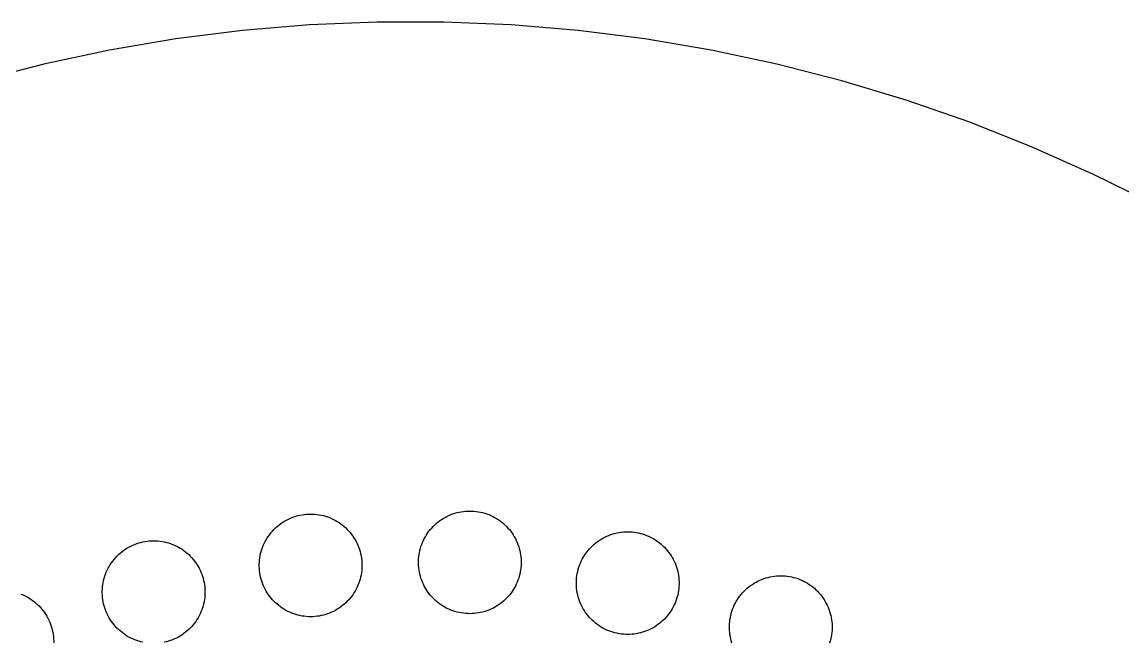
# Model space of a CAD drawing. Header units: metres. Extents: x -102 to 102, y -50 to 50.
# Drawn here: x 39.9 to 74.2, y 30.67 to 49.99 of the extents above; entities that cross this region are included whole.
import ezdxf

# ---------------------------------------------------------------- set-up
doc = ezdxf.new("R2010")
doc.units = ezdxf.units.M

msp = doc.modelspace()

# ---------------------------------------------------------------- linework, layer by layer
for p, q in [((48.8605, 49.9013), (46.7736, 49.7261)), ((50.9529, 49.989), (48.8605, 49.9013)), ((53.0471, 49.989), (50.9529, 49.989)), ((55.1395, 49.9013), (53.0471, 49.989)), ((57.2264, 49.7261), (55.1395, 49.9013)), ((44.6959, 49.4636), (42.6309, 49.1143)), ((46.7736, 49.7261), (44.6959, 49.4636)), ((59.3041, 49.4636), (57.2264, 49.7261)), ((61.3691, 49.1143), (59.3041, 49.4636)), ((42.6309, 49.1143), (40.5825, 48.6789)), ((63.4175, 48.6789), (61.3691, 49.1143)), ((40.5825, 48.6789), (38.554, 48.1581)), ((65.446, 48.1581), (63.4175, 48.6789)), ((67.4508, 47.5528), (65.446, 48.1581)), ((69.4286, 46.8641), (67.4508, 47.5528)), ((71.3758, 46.0932), (69.4286, 46.8641)), ((73.289, 45.2413), (71.3758, 46.0932)), ((75.1648, 44.3102), (73.289, 45.2413)), ((48.6916, 34.6416), (48.7582, 34.6486)), ((48.7582, 34.6486), (48.8251, 34.6528)), ((48.8251, 34.6528), (48.8921, 34.6542)), ((48.8921, 34.6542), (48.9591, 34.6528)), ((48.9591, 34.6528), (49.026, 34.6486)), ((49.026, 34.6486), (49.0926, 34.6416)), ((53.2643, 34.6359), (53.3271, 34.6592)), ((53.3271, 34.6592), (53.3908, 34.6799)), ((53.3908, 34.6799), (53.4554, 34.698)), ((53.4554, 34.698), (53.5206, 34.7133)), ((53.5206, 34.7133), (53.5864, 34.7258)), ((53.5864, 34.7258), (53.6527, 34.7356)), ((53.6527, 34.7356), (53.7194, 34.7426)), ((53.7194, 34.7426), (53.7863, 34.7468)), ((53.7863, 34.7468), (53.8533, 34.7482)), ((53.8533, 34.7482), (53.9203, 34.7468)), ((53.9203, 34.7468), (53.9872, 34.7426)), ((53.9872, 34.7426), (54.0538, 34.7356)), ((54.0538, 34.7356), (54.1201, 34.7258)), ((54.1201, 34.7258), (54.1859, 34.7133)), ((54.1859, 34.7133), (54.2512, 34.698)), ((54.2512, 34.698), (54.3157, 34.6799)), ((54.3157, 34.6799), (54.3795, 34.6592)), ((54.3795, 34.6592), (54.4423, 34.6359)), ((47.8466, 34.2654), (47.8983, 34.3081)), ((47.8983, 34.3081), (47.9516, 34.3486)), ((47.9516, 34.3486), (48.0067, 34.3869)), ((48.0067, 34.3869), (48.0632, 34.4228)), ((48.0632, 34.4228), (48.1213, 34.4563)), ((48.1213, 34.4563), (48.1807, 34.4873)), ((48.1807, 34.4873), (48.2413, 34.5159)), ((48.2413, 34.5159), (48.3031, 34.5418)), ((48.3031, 34.5418), (48.3659, 34.5652)), ((48.3659, 34.5652), (48.4296, 34.5859)), ((48.4296, 34.5859), (48.4942, 34.6039)), ((48.4942, 34.6039), (48.5594, 34.6192)), ((48.5594, 34.6192), (48.6253, 34.6318)), ((48.6253, 34.6318), (48.6916, 34.6416)), ((49.0926, 34.6416), (49.1589, 34.6318)), ((49.1589, 34.6318), (49.2247, 34.6192)), ((49.2247, 34.6192), (49.29, 34.6039)), ((49.29, 34.6039), (49.3545, 34.5859)), ((49.3545, 34.5859), (49.4183, 34.5652)), ((49.4183, 34.5652), (49.4811, 34.5418)), ((49.4811, 34.5418), (49.5429, 34.5159)), ((49.5429, 34.5159), (49.6035, 34.4873)), ((49.6035, 34.4873), (49.6629, 34.4563)), ((49.6629, 34.4563), (49.7209, 34.4228)), ((49.7209, 34.4228), (49.7775, 34.3869)), ((49.7775, 34.3869), (49.8326, 34.3486)), ((49.8326, 34.3486), (49.8859, 34.3081)), ((49.8859, 34.3081), (49.9376, 34.2654)), ((52.7101, 34.2677), (52.758, 34.3146)), ((52.758, 34.3146), (52.8078, 34.3594)), ((52.8078, 34.3594), (52.8594, 34.4021)), ((52.8594, 34.4021), (52.9128, 34.4427)), ((52.9128, 34.4427), (52.9678, 34.4809)), ((52.9678, 34.4809), (53.0244, 34.5168)), ((53.0244, 34.5168), (53.0825, 34.5503)), ((53.0825, 34.5503), (53.1418, 34.5814)), ((53.1418, 34.5814), (53.2025, 34.6099)), ((53.2025, 34.6099), (53.2643, 34.6359)), ((54.4423, 34.6359), (54.504, 34.6099)), ((54.504, 34.6099), (54.5647, 34.5814)), ((54.5647, 34.5814), (54.6241, 34.5503)), ((54.6241, 34.5503), (54.6821, 34.5168)), ((54.6821, 34.5168), (54.7387, 34.4809)), ((54.7387, 34.4809), (54.7937, 34.4427)), ((54.7937, 34.4427), (54.8471, 34.4021)), ((54.8471, 34.4021), (54.8987, 34.3594)), ((54.8987, 34.3594), (54.9485, 34.3146)), ((54.9485, 34.3146), (54.9964, 34.2677)), ((47.5412, 33.9115), (47.5783, 33.9673)), ((47.5783, 33.9673), (47.6176, 34.0216)), ((47.6176, 34.0216), (47.6593, 34.0741)), ((47.6593, 34.0741), (47.7031, 34.1248)), ((47.7031, 34.1248), (47.7489, 34.1737)), ((47.7489, 34.1737), (47.7968, 34.2206)), ((47.7968, 34.2206), (47.8466, 34.2654)), ((49.9376, 34.2654), (49.9874, 34.2206)), ((49.9874, 34.2206), (50.0352, 34.1737)), ((50.0352, 34.1737), (50.0811, 34.1248)), ((50.0811, 34.1248), (50.1249, 34.0741)), ((50.1249, 34.0741), (50.1665, 34.0216)), ((50.1665, 34.0216), (50.2059, 33.9673)), ((50.2059, 33.9673), (50.243, 33.9115)), ((52.4676, 33.9482), (52.5023, 34.0056)), ((52.5023, 34.0056), (52.5394, 34.0614)), ((52.5394, 34.0614), (52.5788, 34.1156)), ((52.5788, 34.1156), (52.6204, 34.1681)), ((52.6204, 34.1681), (52.6642, 34.2188)), ((52.6642, 34.2188), (52.7101, 34.2677)), ((54.9964, 34.2677), (55.0423, 34.2188)), ((55.0423, 34.2188), (55.0861, 34.1681)), ((55.0861, 34.1681), (55.1277, 34.1156)), ((55.1277, 34.1156), (55.1671, 34.0614)), ((55.1671, 34.0614), (55.2042, 34.0056)), ((55.2042, 34.0056), (55.2389, 33.9482)), ((58.0616, 33.9349), (58.1223, 33.9634)), ((58.1223, 33.9634), (58.1841, 33.9894)), ((58.1841, 33.9894), (58.2469, 34.0128)), ((58.2469, 34.0128), (58.3106, 34.0335)), ((58.3106, 34.0335), (58.3752, 34.0515)), ((58.3752, 34.0515), (58.4404, 34.0668)), ((58.4404, 34.0668), (58.5062, 34.0794)), ((58.5062, 34.0794), (58.5725, 34.0892)), ((58.5725, 34.0892), (58.6392, 34.0962)), ((58.6392, 34.0962), (58.7061, 34.1004)), ((58.7061, 34.1004), (58.7731, 34.1018)), ((58.7731, 34.1018), (58.8401, 34.1004)), ((58.8401, 34.1004), (58.9069, 34.0962)), ((58.9069, 34.0962), (58.9736, 34.0892)), ((58.9736, 34.0892), (59.0399, 34.0794)), ((59.0399, 34.0794), (59.1057, 34.0668)), ((59.1057, 34.0668), (59.171, 34.0515)), ((59.171, 34.0515), (59.2355, 34.0335)), ((59.2355, 34.0335), (59.2992, 34.0128)), ((59.2992, 34.0128), (59.3621, 33.9894)), ((59.3621, 33.9894), (59.4238, 33.9634)), ((59.4238, 33.9634), (59.4845, 33.9349)), ((43.1715, 33.5904), (43.2295, 33.6239)), ((43.2295, 33.6239), (43.2889, 33.6549)), ((43.2889, 33.6549), (43.3495, 33.6835)), ((43.3495, 33.6835), (43.4113, 33.7094)), ((43.4113, 33.7094), (43.4742, 33.7328)), ((43.4742, 33.7328), (43.5379, 33.7535)), ((43.5379, 33.7535), (43.6024, 33.7715)), ((43.6024, 33.7715), (43.6677, 33.7868)), ((43.6677, 33.7868), (43.7335, 33.7994)), ((43.7335, 33.7994), (43.7998, 33.8092)), ((43.7998, 33.8092), (43.8665, 33.8162)), ((43.8665, 33.8162), (43.9333, 33.8204)), ((43.9333, 33.8204), (44.0003, 33.8218)), ((44.0003, 33.8218), (44.0673, 33.8204)), ((44.0673, 33.8204), (44.1342, 33.8162)), ((44.1342, 33.8162), (44.2009, 33.8092)), ((44.2009, 33.8092), (44.2672, 33.7994)), ((44.2672, 33.7994), (44.333, 33.7868)), ((44.333, 33.7868), (44.3982, 33.7715)), ((44.3982, 33.7715), (44.4628, 33.7535)), ((44.4628, 33.7535), (44.5265, 33.7328)), ((44.5265, 33.7328), (44.5893, 33.7094)), ((44.5893, 33.7094), (44.6511, 33.6835)), ((44.6511, 33.6835), (44.7117, 33.6549)), ((44.7117, 33.6549), (44.7711, 33.6239)), ((44.7711, 33.6239), (44.8292, 33.5904)), ((47.3924, 33.6119), (47.4171, 33.6742)), ((47.4171, 33.6742), (47.4444, 33.7354)), ((47.4444, 33.7354), (47.4742, 33.7955)), ((47.4742, 33.7955), (47.5065, 33.8542)), ((47.5065, 33.8542), (47.5412, 33.9115)), ((50.243, 33.9115), (50.2777, 33.8542)), ((50.2777, 33.8542), (50.31, 33.7955)), ((50.31, 33.7955), (50.3398, 33.7354)), ((50.3398, 33.7354), (50.3671, 33.6742)), ((50.3671, 33.6742), (50.3917, 33.6119)), ((52.3122, 33.5785), (52.3316, 33.6427)), ((52.3316, 33.6427), (52.3536, 33.7059)), ((52.3536, 33.7059), (52.3783, 33.7682)), ((52.3783, 33.7682), (52.4055, 33.8295)), ((52.4055, 33.8295), (52.4353, 33.8895)), ((52.4353, 33.8895), (52.4676, 33.9482)), ((55.2389, 33.9482), (55.2712, 33.8895)), ((55.2712, 33.8895), (55.301, 33.8295)), ((55.301, 33.8295), (55.3282, 33.7682)), ((55.3282, 33.7682), (55.3529, 33.7059)), ((55.3529, 33.7059), (55.375, 33.6427)), ((55.375, 33.6427), (55.3943, 33.5785)), ((57.584, 33.5724), (57.6299, 33.6212)), ((57.6299, 33.6212), (57.6778, 33.6681)), ((57.6778, 33.6681), (57.7276, 33.713)), ((57.7276, 33.713), (57.7792, 33.7557)), ((57.7792, 33.7557), (57.8326, 33.7962)), ((57.8326, 33.7962), (57.8876, 33.8344)), ((57.8876, 33.8344), (57.9442, 33.8704)), ((57.9442, 33.8704), (58.0022, 33.9039)), ((58.0022, 33.9039), (58.0616, 33.9349)), ((59.4845, 33.9349), (59.5439, 33.9039)), ((59.5439, 33.9039), (59.6019, 33.8704)), ((59.6019, 33.8704), (59.6585, 33.8344)), ((59.6585, 33.8344), (59.7135, 33.7962)), ((59.7135, 33.7962), (59.7669, 33.7557)), ((59.7669, 33.7557), (59.8185, 33.713)), ((59.8185, 33.713), (59.8683, 33.6681)), ((59.8683, 33.6681), (59.9162, 33.6212)), ((59.9162, 33.6212), (59.9621, 33.5724)), ((42.7675, 33.2417), (42.8113, 33.2924)), ((42.8113, 33.2924), (42.8572, 33.3413)), ((42.8572, 33.3413), (42.9051, 33.3882)), ((42.9051, 33.3882), (42.9549, 33.433)), ((42.9549, 33.433), (43.0065, 33.4757)), ((43.0065, 33.4757), (43.0599, 33.5162)), ((43.0599, 33.5162), (43.1149, 33.5545)), ((43.1149, 33.5545), (43.1715, 33.5904)), ((44.8292, 33.5904), (44.8858, 33.5545)), ((44.8858, 33.5545), (44.9408, 33.5162)), ((44.9408, 33.5162), (44.9942, 33.4757)), ((44.9942, 33.4757), (45.0458, 33.433)), ((45.0458, 33.433), (45.0956, 33.3882)), ((45.0956, 33.3882), (45.1435, 33.3413)), ((45.1435, 33.3413), (45.1894, 33.2924)), ((45.1894, 33.2924), (45.2332, 33.2417)), ((47.3009, 33.2215), (47.3093, 33.2879)), ((47.3093, 33.2879), (47.3204, 33.354)), ((47.3204, 33.354), (47.3344, 33.4196)), ((47.3344, 33.4196), (47.351, 33.4845)), ((47.351, 33.4845), (47.3704, 33.5486)), ((47.3704, 33.5486), (47.3924, 33.6119)), ((50.3917, 33.6119), (50.4138, 33.5486)), ((50.4138, 33.5486), (50.4332, 33.4845)), ((50.4332, 33.4845), (50.4498, 33.4196)), ((50.4498, 33.4196), (50.4638, 33.354)), ((50.4638, 33.354), (50.4749, 33.2879)), ((50.4749, 33.2879), (50.4833, 33.2215)), ((52.2564, 33.2487), (52.262, 33.3155)), ((52.262, 33.3155), (52.2704, 33.382)), ((52.2704, 33.382), (52.2816, 33.448)), ((52.2816, 33.448), (52.2955, 33.5136)), ((52.2955, 33.5136), (52.3122, 33.5785)), ((55.3943, 33.5785), (55.411, 33.5136)), ((55.411, 33.5136), (55.4249, 33.448)), ((55.4249, 33.448), (55.4361, 33.382)), ((55.4361, 33.382), (55.4445, 33.3155)), ((55.4445, 33.3155), (55.4501, 33.2487)), ((57.3551, 33.243), (57.3874, 33.3018)), ((57.3874, 33.3018), (57.4221, 33.3591)), ((57.4221, 33.3591), (57.4592, 33.4149)), ((57.4592, 33.4149), (57.4986, 33.4691)), ((57.4986, 33.4691), (57.5402, 33.5217)), ((57.5402, 33.5217), (57.584, 33.5724)), ((59.9621, 33.5724), (60.0059, 33.5217)), ((60.0059, 33.5217), (60.0475, 33.4691)), ((60.0475, 33.4691), (60.0869, 33.4149)), ((60.0869, 33.4149), (60.124, 33.3591)), ((60.124, 33.3591), (60.1587, 33.3018)), ((60.1587, 33.3018), (60.191, 33.243)), ((42.5526, 32.903), (42.5824, 32.9631)), ((42.5824, 32.9631), (42.6147, 33.0218)), ((42.6147, 33.0218), (42.6494, 33.0791)), ((42.6494, 33.0791), (42.6865, 33.1349)), ((42.6865, 33.1349), (42.7259, 33.1892)), ((42.7259, 33.1892), (42.7675, 33.2417)), ((45.2332, 33.2417), (45.2748, 33.1892)), ((45.2748, 33.1892), (45.3142, 33.1349)), ((45.3142, 33.1349), (45.3513, 33.0791)), ((45.3513, 33.0791), (45.386, 33.0218)), ((45.386, 33.0218), (45.4183, 32.9631)), ((45.4183, 32.9631), (45.4481, 32.903)), ((47.2924, 33.0877), (47.2953, 33.1547)), ((47.2924, 33.0207), (47.2924, 33.0877)), ((47.2953, 32.9537), (47.2924, 33.0207)), ((47.2953, 33.1547), (47.3009, 33.2215)), ((47.3009, 32.887), (47.2953, 32.9537)), ((50.4833, 33.2215), (50.4889, 33.1547)), ((50.4889, 32.9537), (50.4833, 32.887)), ((50.4889, 33.1547), (50.4917, 33.0877)), ((50.4917, 33.0207), (50.4889, 32.9537)), ((50.4917, 33.0877), (50.4917, 33.0207)), ((52.2536, 33.1817), (52.2564, 33.2487)), ((52.2536, 33.1147), (52.2536, 33.1817)), ((52.2564, 33.0478), (52.2536, 33.1147)), ((52.262, 32.981), (52.2564, 33.0478)), ((52.2704, 32.9145), (52.262, 32.981)), ((55.4445, 32.981), (55.4361, 32.9145)), ((55.4501, 33.0478), (55.4445, 32.981)), ((55.4501, 33.2487), (55.4529, 33.1817)), ((55.4529, 33.1147), (55.4501, 33.0478)), ((55.4529, 33.1817), (55.4529, 33.1147)), ((57.2153, 32.8671), (57.232, 32.932)), ((57.232, 32.932), (57.2514, 32.9962)), ((57.2514, 32.9962), (57.2734, 33.0595)), ((57.2734, 33.0595), (57.2981, 33.1218)), ((57.2981, 33.1218), (57.3253, 33.183)), ((57.3253, 33.183), (57.3551, 33.243)), ((60.191, 33.243), (60.2208, 33.183)), ((60.2208, 33.183), (60.248, 33.1218)), ((60.248, 33.1218), (60.2727, 33.0595)), ((60.2727, 33.0595), (60.2947, 32.9962)), ((60.2947, 32.9962), (60.3141, 32.932)), ((60.3141, 32.932), (60.3308, 32.8671)), ((42.4426, 32.5872), (42.4593, 32.6521)), ((42.4593, 32.6521), (42.4786, 32.7162)), ((42.4786, 32.7162), (42.5007, 32.7795)), ((42.5007, 32.7795), (42.5253, 32.8418)), ((42.5253, 32.8418), (42.5526, 32.903)), ((45.4481, 32.903), (45.4753, 32.8418)), ((45.4753, 32.8418), (45.5, 32.7795)), ((45.5, 32.7795), (45.522, 32.7162)), ((45.522, 32.7162), (45.5414, 32.6521)), ((45.5414, 32.6521), (45.5581, 32.5872)), ((47.3093, 32.8205), (47.3009, 32.887)), ((47.3204, 32.7544), (47.3093, 32.8205)), ((47.3344, 32.6888), (47.3204, 32.7544)), ((47.351, 32.6239), (47.3344, 32.6888)), ((47.3704, 32.5598), (47.351, 32.6239)), ((50.4332, 32.6239), (50.4138, 32.5598)), ((50.4498, 32.6888), (50.4332, 32.6239)), ((50.4638, 32.7544), (50.4498, 32.6888)), ((50.4749, 32.8205), (50.4638, 32.7544)), ((50.4833, 32.887), (50.4749, 32.8205)), ((52.2816, 32.8484), (52.2704, 32.9145)), ((52.2955, 32.7829), (52.2816, 32.8484)), ((52.3122, 32.718), (52.2955, 32.7829)), ((52.3316, 32.6538), (52.3122, 32.718)), ((52.3536, 32.5905), (52.3316, 32.6538)), ((52.3783, 32.5282), (52.3536, 32.5905)), ((55.3529, 32.5905), (55.3282, 32.5282)), ((55.375, 32.6538), (55.3529, 32.5905)), ((55.3943, 32.718), (55.375, 32.6538)), ((55.411, 32.7829), (55.3943, 32.718)), ((55.4249, 32.8484), (55.411, 32.7829)), ((55.4361, 32.9145), (55.4249, 32.8484)), ((57.1734, 32.5353), (57.1762, 32.6022)), ((57.1762, 32.6022), (57.1818, 32.669)), ((57.1818, 32.669), (57.1902, 32.7355)), ((57.1902, 32.7355), (57.2014, 32.8016)), ((57.2014, 32.8016), (57.2153, 32.8671)), ((60.3308, 32.8671), (60.3447, 32.8016)), ((60.3447, 32.8016), (60.3559, 32.7355)), ((60.3559, 32.7355), (60.3643, 32.669)), ((60.3643, 32.669), (60.3699, 32.6022)), ((60.3699, 32.6022), (60.3727, 32.5353)), ((62.8301, 32.5624), (62.8908, 32.591)), ((62.8908, 32.591), (62.9525, 32.6169)), ((62.9525, 32.6169), (63.0154, 32.6403)), ((63.0154, 32.6403), (63.0791, 32.661)), ((63.0791, 32.661), (63.1436, 32.679)), ((63.1436, 32.679), (63.2089, 32.6943)), ((63.2089, 32.6943), (63.2747, 32.7069)), ((63.2747, 32.7069), (63.341, 32.7167)), ((63.341, 32.7167), (63.4077, 32.7237)), ((63.4077, 32.7237), (63.4745, 32.7279)), ((63.4745, 32.7279), (63.5415, 32.7293)), ((63.5415, 32.7293), (63.6086, 32.7279)), ((63.6086, 32.7279), (63.6754, 32.7237)), ((63.6754, 32.7237), (63.7421, 32.7167)), ((63.7421, 32.7167), (63.8084, 32.7069)), ((63.8084, 32.7069), (63.8742, 32.6943)), ((63.8742, 32.6943), (63.9395, 32.679)), ((63.9395, 32.679), (64.004, 32.661)), ((64.004, 32.661), (64.0677, 32.6403)), ((64.0677, 32.6403), (64.1305, 32.6169)), ((64.1305, 32.6169), (64.1923, 32.591)), ((64.1923, 32.591), (64.253, 32.5624)), ((42.4007, 32.2553), (42.4035, 32.3223)), ((42.4007, 32.1883), (42.4007, 32.2553)), ((42.4035, 32.3223), (42.4091, 32.3891)), ((42.4091, 32.3891), (42.4175, 32.4555)), ((42.4175, 32.4555), (42.4287, 32.5216)), ((42.4287, 32.5216), (42.4426, 32.5872)), ((45.5581, 32.5872), (45.572, 32.5216)), ((45.572, 32.5216), (45.5832, 32.4555)), ((45.5832, 32.4555), (45.5916, 32.3891)), ((45.5916, 32.3891), (45.5972, 32.3223)), ((45.5972, 32.3223), (45.6, 32.2553)), ((45.6, 32.2553), (45.6, 32.1883)), ((47.3924, 32.4965), (47.3704, 32.5598)), ((47.4171, 32.4342), (47.3924, 32.4965)), ((47.4444, 32.373), (47.4171, 32.4342)), ((47.4742, 32.3129), (47.4444, 32.373)), ((47.5065, 32.2542), (47.4742, 32.3129)), ((47.5412, 32.1969), (47.5065, 32.2542)), ((50.2777, 32.2542), (50.243, 32.1969)), ((50.31, 32.3129), (50.2777, 32.2542)), ((50.3398, 32.373), (50.31, 32.3129)), ((50.3671, 32.4342), (50.3398, 32.373)), ((50.3917, 32.4965), (50.3671, 32.4342)), ((50.4138, 32.5598), (50.3917, 32.4965)), ((52.4055, 32.467), (52.3783, 32.5282)), ((52.4353, 32.407), (52.4055, 32.467)), ((52.4676, 32.3482), (52.4353, 32.407)), ((52.5023, 32.2909), (52.4676, 32.3482)), ((52.5394, 32.2351), (52.5023, 32.2909)), ((55.2042, 32.2909), (55.1671, 32.2351)), ((55.2389, 32.3482), (55.2042, 32.2909)), ((55.2712, 32.407), (55.2389, 32.3482)), ((55.301, 32.467), (55.2712, 32.407)), ((55.3282, 32.5282), (55.301, 32.467)), ((57.1734, 32.4683), (57.1734, 32.5353)), ((57.1762, 32.4013), (57.1734, 32.4683)), ((57.1818, 32.3345), (57.1762, 32.4013)), ((57.1902, 32.268), (57.1818, 32.3345)), ((57.2014, 32.202), (57.1902, 32.268)), ((60.3559, 32.268), (60.3447, 32.202)), ((60.3643, 32.3345), (60.3559, 32.268)), ((60.3699, 32.4013), (60.3643, 32.3345)), ((60.3727, 32.4683), (60.3699, 32.4013)), ((60.3727, 32.5353), (60.3727, 32.4683)), ((62.3525, 32.1999), (62.3984, 32.2487)), ((62.3984, 32.2487), (62.4463, 32.2956)), ((62.4463, 32.2956), (62.4961, 32.3405)), ((62.4961, 32.3405), (62.5477, 32.3832)), ((62.5477, 32.3832), (62.6011, 32.4237)), ((62.6011, 32.4237), (62.6561, 32.462)), ((62.6561, 32.462), (62.7127, 32.4979)), ((62.7127, 32.4979), (62.7707, 32.5314)), ((62.7707, 32.5314), (62.8301, 32.5624)), ((64.253, 32.5624), (64.3123, 32.5314)), ((64.3123, 32.5314), (64.3704, 32.4979)), ((64.3704, 32.4979), (64.427, 32.462)), ((64.427, 32.462), (64.482, 32.4237)), ((64.482, 32.4237), (64.5354, 32.3832)), ((64.5354, 32.3832), (64.587, 32.3405)), ((64.587, 32.3405), (64.6368, 32.2956)), ((64.6368, 32.2956), (64.6847, 32.2487)), ((64.6847, 32.2487), (64.7306, 32.1999)), ((39.8763, 32.1573), (39.938, 32.1313)), ((39.938, 32.1313), (39.9987, 32.1028)), ((39.9987, 32.1028), (40.0581, 32.0717)), ((40.0581, 32.0717), (40.1161, 32.0382)), ((40.1161, 32.0382), (40.1727, 32.0023)), ((40.1727, 32.0023), (40.2277, 31.9641)), ((40.2277, 31.9641), (40.2811, 31.9235)), ((40.2811, 31.9235), (40.3327, 31.8808)), ((42.4035, 32.1213), (42.4007, 32.1883)), ((42.4091, 32.0546), (42.4035, 32.1213)), ((42.4175, 31.9881), (42.4091, 32.0546)), ((42.4287, 31.922), (42.4175, 31.9881)), ((42.4426, 31.8564), (42.4287, 31.922)), ((45.572, 31.922), (45.5581, 31.8564)), ((45.5832, 31.9881), (45.572, 31.922)), ((45.5916, 32.0546), (45.5832, 31.9881)), ((45.5972, 32.1213), (45.5916, 32.0546)), ((45.6, 32.1883), (45.5972, 32.1213)), ((47.5783, 32.1411), (47.5412, 32.1969)), ((47.6176, 32.0868), (47.5783, 32.1411)), ((47.6593, 32.0343), (47.6176, 32.0868)), ((47.7031, 31.9836), (47.6593, 32.0343)), ((47.7489, 31.9347), (47.7031, 31.9836)), ((47.7968, 31.8878), (47.7489, 31.9347)), ((50.0352, 31.9347), (49.9874, 31.8878)), ((50.0811, 31.9836), (50.0352, 31.9347)), ((50.1249, 32.0343), (50.0811, 31.9836)), ((50.1665, 32.0868), (50.1249, 32.0343)), ((50.2059, 32.1411), (50.1665, 32.0868)), ((50.243, 32.1969), (50.2059, 32.1411)), ((52.5788, 32.1809), (52.5394, 32.2351)), ((52.6204, 32.1283), (52.5788, 32.1809)), ((52.6642, 32.0776), (52.6204, 32.1283)), ((52.7101, 32.0288), (52.6642, 32.0776)), ((52.758, 31.9819), (52.7101, 32.0288)), ((52.8078, 31.937), (52.758, 31.9819)), ((52.8594, 31.8943), (52.8078, 31.937)), ((54.8987, 31.937), (54.8471, 31.8943)), ((54.9485, 31.9819), (54.8987, 31.937)), ((54.9964, 32.0288), (54.9485, 31.9819)), ((55.0423, 32.0776), (54.9964, 32.0288)), ((55.0861, 32.1283), (55.0423, 32.0776)), ((55.1277, 32.1809), (55.0861, 32.1283)), ((55.1671, 32.2351), (55.1277, 32.1809)), ((57.2153, 32.1364), (57.2014, 32.202)), ((57.232, 32.0715), (57.2153, 32.1364)), ((57.2514, 32.0073), (57.232, 32.0715)), ((57.2734, 31.9441), (57.2514, 32.0073)), ((57.2981, 31.8817), (57.2734, 31.9441)), ((60.2727, 31.9441), (60.248, 31.8817)), ((60.2947, 32.0073), (60.2727, 31.9441)), ((60.3141, 32.0715), (60.2947, 32.0073)), ((60.3308, 32.1364), (60.3141, 32.0715)), ((60.3447, 32.202), (60.3308, 32.1364)), ((62.1236, 31.8706), (62.1559, 31.9293)), ((62.1559, 31.9293), (62.1906, 31.9866)), ((62.1906, 31.9866), (62.2277, 32.0424)), ((62.2277, 32.0424), (62.2671, 32.0966)), ((62.2671, 32.0966), (62.3087, 32.1492)), ((62.3087, 32.1492), (62.3525, 32.1999)), ((64.7306, 32.1999), (64.7744, 32.1492)), ((64.7744, 32.1492), (64.816, 32.0966)), ((64.816, 32.0966), (64.8554, 32.0424)), ((64.8554, 32.0424), (64.8925, 31.9866)), ((64.8925, 31.9866), (64.9272, 31.9293)), ((64.9272, 31.9293), (64.9595, 31.8706)), ((40.3327, 31.8808), (40.3826, 31.836)), ((40.3826, 31.836), (40.4304, 31.7891)), ((40.4304, 31.7891), (40.4763, 31.7402)), ((40.4763, 31.7402), (40.5201, 31.6895)), ((40.5201, 31.6895), (40.5617, 31.637)), ((40.5617, 31.637), (40.6011, 31.5828)), ((40.6011, 31.5828), (40.6382, 31.5269)), ((42.4593, 31.7915), (42.4426, 31.8564)), ((42.4786, 31.7274), (42.4593, 31.7915)), ((42.5007, 31.6641), (42.4786, 31.7274)), ((42.5253, 31.6018), (42.5007, 31.6641)), ((42.5526, 31.5406), (42.5253, 31.6018)), ((45.4753, 31.6018), (45.4481, 31.5406)), ((45.5, 31.6641), (45.4753, 31.6018)), ((45.522, 31.7274), (45.5, 31.6641)), ((45.5414, 31.7915), (45.522, 31.7274)), ((45.5581, 31.8564), (45.5414, 31.7915)), ((47.8466, 31.843), (47.7968, 31.8878)), ((47.8983, 31.8003), (47.8466, 31.843)), ((47.9516, 31.7598), (47.8983, 31.8003)), ((48.0067, 31.7215), (47.9516, 31.7598)), ((48.0632, 31.6856), (48.0067, 31.7215)), ((48.1213, 31.6521), (48.0632, 31.6856)), ((48.1807, 31.6211), (48.1213, 31.6521)), ((48.2413, 31.5925), (48.1807, 31.6211)), ((48.3031, 31.5666), (48.2413, 31.5925)), ((48.3659, 31.5432), (48.3031, 31.5666)), ((49.4811, 31.5666), (49.4183, 31.5432)), ((49.5429, 31.5925), (49.4811, 31.5666)), ((49.6035, 31.6211), (49.5429, 31.5925)), ((49.6629, 31.6521), (49.6035, 31.6211)), ((49.7209, 31.6856), (49.6629, 31.6521)), ((49.7775, 31.7215), (49.7209, 31.6856)), ((49.8326, 31.7598), (49.7775, 31.7215)), ((49.8859, 31.8003), (49.8326, 31.7598)), ((49.9376, 31.843), (49.8859, 31.8003)), ((49.9874, 31.8878), (49.9376, 31.843)), ((52.9128, 31.8538), (52.8594, 31.8943)), ((52.9678, 31.8156), (52.9128, 31.8538)), ((53.0244, 31.7796), (52.9678, 31.8156)), ((53.0825, 31.7461), (53.0244, 31.7796)), ((53.1418, 31.7151), (53.0825, 31.7461)), ((53.2025, 31.6866), (53.1418, 31.7151)), ((53.2643, 31.6606), (53.2025, 31.6866)), ((53.3271, 31.6372), (53.2643, 31.6606)), ((53.3908, 31.6165), (53.3271, 31.6372)), ((53.4554, 31.5985), (53.3908, 31.6165)), ((53.5206, 31.5832), (53.4554, 31.5985)), ((53.5864, 31.5706), (53.5206, 31.5832)), ((53.6527, 31.5608), (53.5864, 31.5706)), ((53.7194, 31.5538), (53.6527, 31.5608)), ((54.0538, 31.5608), (53.9872, 31.5538)), ((54.1201, 31.5706), (54.0538, 31.5608)), ((54.1859, 31.5832), (54.1201, 31.5706)), ((54.2512, 31.5985), (54.1859, 31.5832)), ((54.3157, 31.6165), (54.2512, 31.5985)), ((54.3795, 31.6372), (54.3157, 31.6165)), ((54.4423, 31.6606), (54.3795, 31.6372)), ((54.504, 31.6866), (54.4423, 31.6606)), ((54.5647, 31.7151), (54.504, 31.6866)), ((54.6241, 31.7461), (54.5647, 31.7151)), ((54.6821, 31.7796), (54.6241, 31.7461)), ((54.7387, 31.8156), (54.6821, 31.7796)), ((54.7937, 31.8538), (54.7387, 31.8156)), ((54.8471, 31.8943), (54.7937, 31.8538)), ((57.3253, 31.8205), (57.2981, 31.8817)), ((57.3551, 31.7605), (57.3253, 31.8205)), ((57.3874, 31.7018), (57.3551, 31.7605)), ((57.4221, 31.6445), (57.3874, 31.7018)), ((57.4592, 31.5886), (57.4221, 31.6445)), ((57.4986, 31.5344), (57.4592, 31.5886)), ((60.0869, 31.5886), (60.0475, 31.5344)), ((60.124, 31.6445), (60.0869, 31.5886)), ((60.1587, 31.7018), (60.124, 31.6445)), ((60.191, 31.7605), (60.1587, 31.7018)), ((60.2208, 31.8205), (60.191, 31.7605)), ((60.248, 31.8817), (60.2208, 31.8205)), ((61.9838, 31.4946), (62.0005, 31.5596)), ((62.0005, 31.5596), (62.0199, 31.6237)), ((62.0199, 31.6237), (62.0419, 31.687)), ((62.0419, 31.687), (62.0666, 31.7493)), ((62.0666, 31.7493), (62.0938, 31.8105)), ((62.0938, 31.8105), (62.1236, 31.8706)), ((64.9595, 31.8706), (64.9893, 31.8105)), ((64.9893, 31.8105), (65.0165, 31.7493)), ((65.0165, 31.7493), (65.0412, 31.687)), ((65.0412, 31.687), (65.0632, 31.6237)), ((65.0632, 31.6237), (65.0826, 31.5596)), ((65.0826, 31.5596), (65.0993, 31.4946)), ((40.6382, 31.5269), (40.6729, 31.4696)), ((40.6729, 31.4696), (40.7052, 31.4109)), ((40.7052, 31.4109), (40.735, 31.3509)), ((40.735, 31.3509), (40.7623, 31.2896)), ((40.7623, 31.2896), (40.7869, 31.2273)), ((40.7869, 31.2273), (40.809, 31.164)), ((42.5824, 31.4805), (42.5526, 31.5406)), ((42.6147, 31.4218), (42.5824, 31.4805)), ((42.6494, 31.3645), (42.6147, 31.4218)), ((42.6865, 31.3087), (42.6494, 31.3645)), ((42.7259, 31.2544), (42.6865, 31.3087)), ((42.7675, 31.2019), (42.7259, 31.2544)), ((45.2748, 31.2544), (45.2332, 31.2019)), ((45.3142, 31.3087), (45.2748, 31.2544)), ((45.3513, 31.3645), (45.3142, 31.3087)), ((45.386, 31.4218), (45.3513, 31.3645)), ((45.4183, 31.4805), (45.386, 31.4218)), ((45.4481, 31.5406), (45.4183, 31.4805)), ((48.4296, 31.5225), (48.3659, 31.5432)), ((48.4942, 31.5045), (48.4296, 31.5225)), ((48.5594, 31.4892), (48.4942, 31.5045)), ((48.6253, 31.4766), (48.5594, 31.4892)), ((48.6916, 31.4668), (48.6253, 31.4766)), ((48.7582, 31.4598), (48.6916, 31.4668)), ((48.8251, 31.4556), (48.7582, 31.4598)), ((48.8921, 31.4542), (48.8251, 31.4556)), ((48.9591, 31.4556), (48.8921, 31.4542)), ((49.026, 31.4598), (48.9591, 31.4556)), ((49.0926, 31.4668), (49.026, 31.4598)), ((49.1589, 31.4766), (49.0926, 31.4668)), ((49.2247, 31.4892), (49.1589, 31.4766)), ((49.29, 31.5045), (49.2247, 31.4892)), ((49.3545, 31.5225), (49.29, 31.5045)), ((49.4183, 31.5432), (49.3545, 31.5225)), ((53.7863, 31.5496), (53.7194, 31.5538)), ((53.8533, 31.5482), (53.7863, 31.5496)), ((53.9203, 31.5496), (53.8533, 31.5482)), ((53.9872, 31.5538), (53.9203, 31.5496)), ((57.5402, 31.4819), (57.4986, 31.5344)), ((57.584, 31.4312), (57.5402, 31.4819)), ((57.6299, 31.3823), (57.584, 31.4312)), ((57.6778, 31.3354), (57.6299, 31.3823)), ((57.7276, 31.2906), (57.6778, 31.3354)), ((57.7792, 31.2479), (57.7276, 31.2906)), ((57.8326, 31.2073), (57.7792, 31.2479)), ((59.7669, 31.2479), (59.7135, 31.2073)), ((59.8185, 31.2906), (59.7669, 31.2479)), ((59.8683, 31.3354), (59.8185, 31.2906)), ((59.9162, 31.3823), (59.8683, 31.3354)), ((59.9621, 31.4312), (59.9162, 31.3823)), ((60.0059, 31.4819), (59.9621, 31.4312)), ((60.0475, 31.5344), (60.0059, 31.4819)), ((61.9419, 31.1628), (61.9447, 31.2298)), ((61.9447, 31.2298), (61.9503, 31.2965)), ((61.9503, 31.2965), (61.9587, 31.363)), ((61.9587, 31.363), (61.9699, 31.4291)), ((61.9699, 31.4291), (61.9838, 31.4946)), ((65.0993, 31.4946), (65.1132, 31.4291)), ((65.1132, 31.4291), (65.1244, 31.363)), ((65.1244, 31.363), (65.1328, 31.2965)), ((65.1328, 31.2965), (65.1384, 31.2298)), ((65.1384, 31.2298), (65.1412, 31.1628)), ((40.809, 31.164), (40.8283, 31.0999)), ((40.8283, 31.0999), (40.845, 31.035)), ((40.845, 31.035), (40.8589, 30.9694)), ((40.8589, 30.9694), (40.8701, 30.9034)), ((40.8701, 30.9034), (40.8785, 30.8369)), ((42.8113, 31.1512), (42.7675, 31.2019)), ((42.8572, 31.1023), (42.8113, 31.1512)), ((42.9051, 31.0555), (42.8572, 31.1023)), ((42.9549, 31.0106), (42.9051, 31.0555)), ((43.0065, 30.9679), (42.9549, 31.0106)), ((43.0599, 30.9274), (43.0065, 30.9679)), ((43.1149, 30.8891), (43.0599, 30.9274)), ((43.1715, 30.8532), (43.1149, 30.8891)), ((44.8858, 30.8891), (44.8292, 30.8532)), ((44.9408, 30.9274), (44.8858, 30.8891)), ((44.9942, 30.9679), (44.9408, 30.9274)), ((45.0458, 31.0106), (44.9942, 30.9679)), ((45.0956, 31.0555), (45.0458, 31.0106)), ((45.1435, 31.1023), (45.0956, 31.0555)), ((45.1894, 31.1512), (45.1435, 31.1023)), ((45.2332, 31.2019), (45.1894, 31.1512)), ((57.8876, 31.1691), (57.8326, 31.2073)), ((57.9442, 31.1332), (57.8876, 31.1691)), ((58.0022, 31.0997), (57.9442, 31.1332)), ((58.0616, 31.0686), (58.0022, 31.0997)), ((58.1223, 31.0401), (58.0616, 31.0686)), ((58.1841, 31.0141), (58.1223, 31.0401)), ((58.2469, 30.9908), (58.1841, 31.0141)), ((58.3106, 30.9701), (58.2469, 30.9908)), ((58.3752, 30.952), (58.3106, 30.9701)), ((58.4404, 30.9367), (58.3752, 30.952)), ((58.5062, 30.9242), (58.4404, 30.9367)), ((58.5725, 30.9144), (58.5062, 30.9242)), ((58.6392, 30.9074), (58.5725, 30.9144)), ((58.7061, 30.9032), (58.6392, 30.9074)), ((58.7731, 30.9018), (58.7061, 30.9032)), ((58.8401, 30.9032), (58.7731, 30.9018)), ((58.9069, 30.9074), (58.8401, 30.9032)), ((58.9736, 30.9144), (58.9069, 30.9074)), ((59.0399, 30.9242), (58.9736, 30.9144)), ((59.1057, 30.9367), (59.0399, 30.9242)), ((59.171, 30.952), (59.1057, 30.9367)), ((59.2355, 30.9701), (59.171, 30.952)), ((59.2992, 30.9908), (59.2355, 30.9701)), ((59.3621, 31.0141), (59.2992, 30.9908)), ((59.4238, 31.0401), (59.3621, 31.0141)), ((59.4845, 31.0686), (59.4238, 31.0401)), ((59.5439, 31.0997), (59.4845, 31.0686)), ((59.6019, 31.1332), (59.5439, 31.0997)), ((59.6585, 31.1691), (59.6019, 31.1332)), ((59.7135, 31.2073), (59.6585, 31.1691)), ((61.9419, 31.0958), (61.9419, 31.1628)), ((61.9447, 31.0288), (61.9419, 31.0958)), ((61.9503, 30.962), (61.9447, 31.0288)), ((61.9587, 30.8956), (61.9503, 30.962)), ((61.9699, 30.8295), (61.9587, 30.8956)), ((65.1244, 30.8956), (65.1132, 30.8295)), ((65.1328, 30.962), (65.1244, 30.8956)), ((65.1384, 31.0288), (65.1328, 30.962)), ((65.1412, 31.0958), (65.1384, 31.0288)), ((65.1412, 31.1628), (65.1412, 31.0958)), ((40.8785, 30.8369), (40.8841, 30.7701)), ((40.8841, 30.7701), (40.8869, 30.7031)), ((40.8869, 30.7031), (40.8869, 30.6361)), ((43.2295, 30.8197), (43.1715, 30.8532)), ((43.2889, 30.7887), (43.2295, 30.8197)), ((43.3495, 30.7601), (43.2889, 30.7887)), ((43.4113, 30.7342), (43.3495, 30.7601)), ((43.4742, 30.7108), (43.4113, 30.7342)), ((43.5379, 30.6901), (43.4742, 30.7108)), ((43.6024, 30.6721), (43.5379, 30.6901)), ((43.6677, 30.6568), (43.6024, 30.6721)), ((44.3982, 30.6721), (44.333, 30.6568)), ((44.4628, 30.6901), (44.3982, 30.6721)), ((44.5265, 30.7108), (44.4628, 30.6901)), ((44.5893, 30.7342), (44.5265, 30.7108)), ((44.6511, 30.7601), (44.5893, 30.7342)), ((44.7117, 30.7887), (44.6511, 30.7601)), ((44.7711, 30.8197), (44.7117, 30.7887)), ((44.8292, 30.8532), (44.7711, 30.8197)), ((61.9838, 30.7639), (61.9699, 30.8295)), ((62.0005, 30.699), (61.9838, 30.7639)), ((62.0199, 30.6349), (62.0005, 30.699)), ((65.0826, 30.699), (65.0632, 30.6349)), ((65.0993, 30.7639), (65.0826, 30.699)), ((65.1132, 30.8295), (65.0993, 30.7639))]:
    msp.add_line(p, q)

doc.saveas('drawing.dxf')
